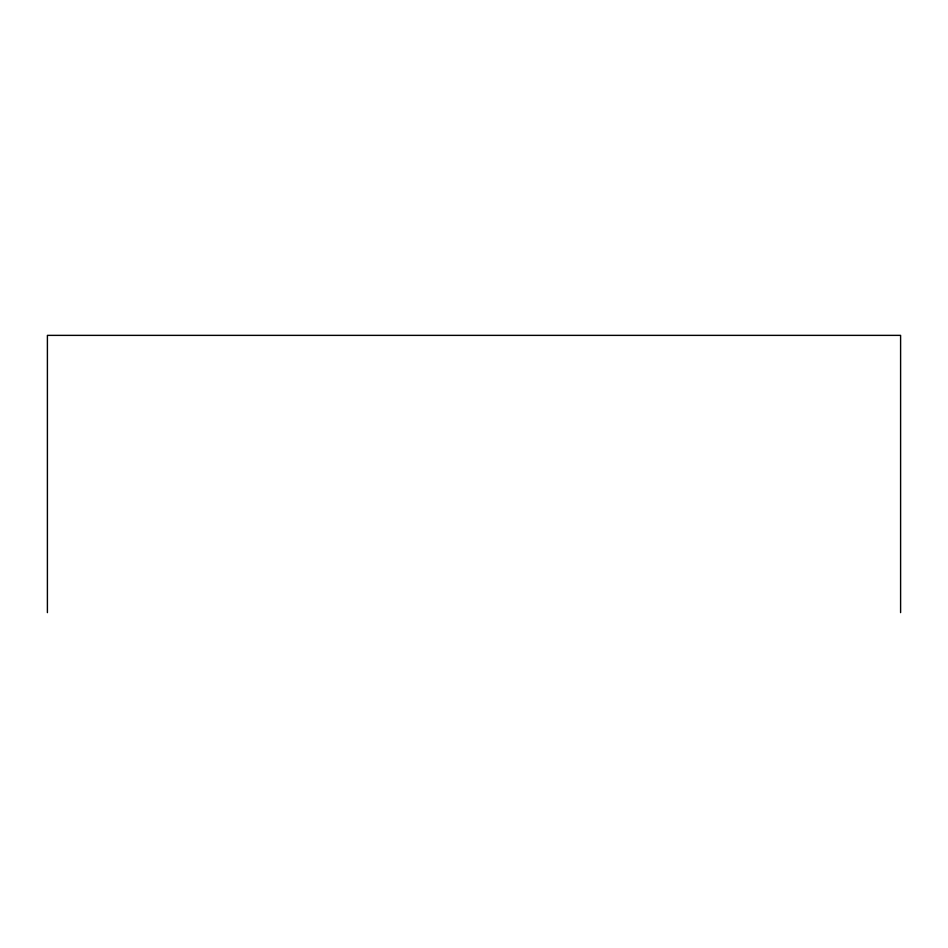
<?xml version="1.0" encoding="UTF-8"?>
<svg xmlns="http://www.w3.org/2000/svg" width="948" height="948" viewBox="0 0 948 948"><rect width="100%" height="100%" fill="white"/><g stroke="black" fill="none" stroke-linecap="round" stroke-linejoin="round"><path stroke-width="1.42" d="M900.6 612.633L900.6 335.367L47.4 335.367L47.4 612.633"/></g></svg>
